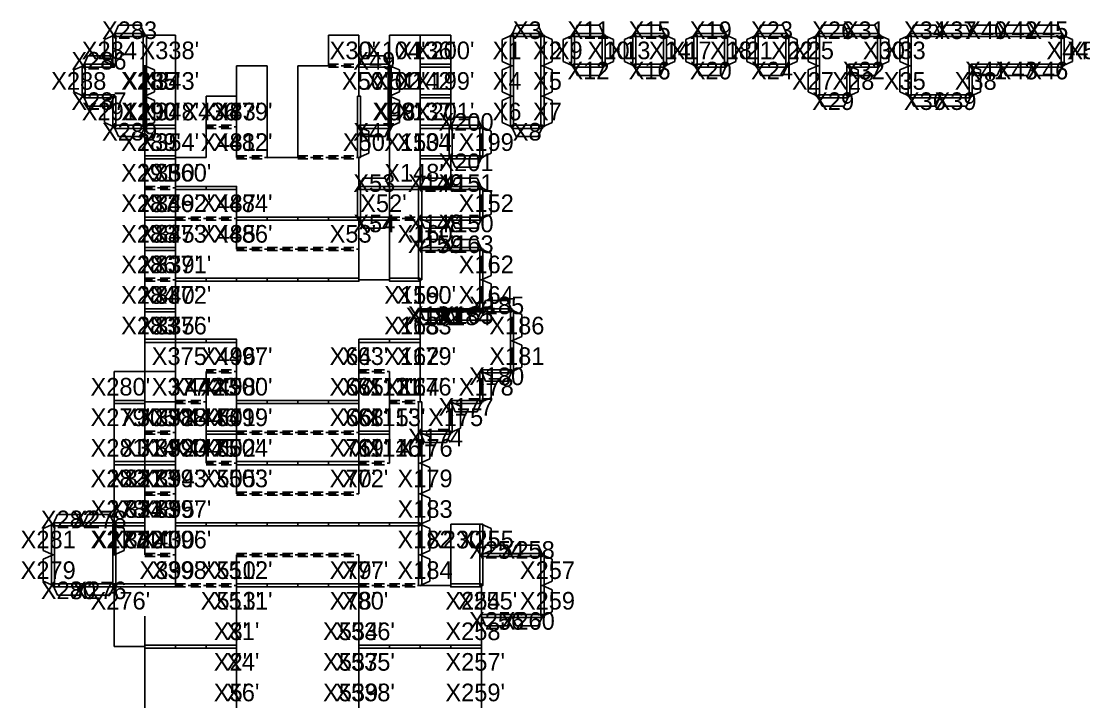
# Model space of a CAD drawing. Header units: millimetres. Extents: x 0 to 416, y 26 to 198.
# Drawn here: x 7.7 to 97.5, y 139.7 to 197.8 of the extents above; entities that cross this region are included whole.
import ezdxf
from ezdxf.enums import TextEntityAlignment as Align

# ---------------------------------------------------------------- set-up
doc = ezdxf.new("R2010")
doc.units = ezdxf.units.MM
for name, color, linetype in [('CUT', 3, 'CONTINUOUS'), ('LABEL', 2, 'CONTINUOUS'), ('MOUNTAIN_FOLD', 1, 'CONTINUOUS'), ('VALLEY_FOLD', 5, 'CONTINUOUS')]:
    doc.layers.add(name, color=color, linetype=linetype)

msp = doc.modelspace()

# ---------------------------------------------------------------- linework, layer by layer
at = {"layer": 'CUT'}
for p, q in [((15.6, 196.6), (15.964, 197.432)), ((15.964, 197.432), (17.836, 197.432)), ((17.836, 197.432), (18.2, 196.6)), ((49.4, 196.6), (49.764, 197.432)), ((49.764, 197.432), (51.636, 197.432)), ((51.636, 197.432), (52, 196.6)), ((54.6, 196.6), (54.964, 197.432)), ((54.964, 197.432), (56.836, 197.432)), ((56.836, 197.432), (57.2, 196.6)), ((59.8, 196.6), (60.164, 197.432)), ((60.164, 197.432), (62.036, 197.432)), ((62.036, 197.432), (62.4, 196.6)), ((65, 196.6), (65.364, 197.432)), ((65.364, 197.432), (67.236, 197.432)), ((67.236, 197.432), (67.6, 196.6)), ((70.2, 196.6), (70.564, 197.432)), ((70.564, 197.432), (72.436, 197.432)), ((72.436, 197.432), (72.8, 196.6)), ((75.4, 196.6), (75.764, 197.432)), ((75.764, 197.432), (77.636, 197.432)), ((77.636, 197.432), (78, 196.6)), ((78, 196.6), (78.364, 197.432)), ((78.364, 197.432), (80.236, 197.432)), ((80.236, 197.432), (80.6, 196.6)), ((83.2, 196.6), (83.564, 197.432)), ((83.564, 197.432), (85.436, 197.432)), ((85.436, 197.432), (85.8, 196.6)), ((85.8, 196.6), (86.164, 197.432)), ((86.164, 197.432), (88.036, 197.432)), ((88.036, 197.432), (88.4, 196.6)), ((88.4, 196.6), (88.764, 197.432)), ((88.764, 197.432), (90.636, 197.432)), ((90.636, 197.432), (91, 196.6)), ((91, 196.6), (91.364, 197.432)), ((91.364, 197.432), (93.236, 197.432)), ((93.236, 197.432), (93.6, 196.6)), ((93.6, 196.6), (93.964, 197.432)), ((93.964, 197.432), (95.836, 197.432)), ((95.836, 197.432), (96.2, 196.6)), ((14.768, 196.236), (15.6, 196.6)), ((14.768, 194.364), (14.768, 196.236)), ((18.2, 196.6), (20.8, 196.6)), ((20.8, 196.6), (20.8, 194)), ((33.8, 196.6), (33.8, 194)), ((33.8, 196.6), (36.4, 196.6)), ((36.4, 196.6), (36.4, 194)), ((39, 196.6), (41.6, 196.6)), ((39, 196.6), (39, 194)), ((41.6, 196.6), (41.6, 194)), ((41.6, 196.6), (44.2, 196.6)), ((44.2, 196.6), (44.2, 194)), ((48.568, 196.236), (49.4, 196.6)), ((48.568, 194.364), (48.568, 196.236)), ((52, 196.6), (52.832, 196.236)), ((52.832, 196.236), (52.832, 194.364)), ((53.768, 196.236), (54.6, 196.6)), ((53.768, 194.364), (53.768, 196.236)), ((57.2, 196.6), (58.032, 196.236)), ((58.032, 196.236), (58.032, 194.364)), ((58.968, 196.236), (59.8, 196.6)), ((58.968, 194.364), (58.968, 196.236)), ((62.4, 196.6), (63.232, 196.236)), ((63.232, 196.236), (63.232, 194.364)), ((64.168, 196.236), (65, 196.6)), ((64.168, 194.364), (64.168, 196.236)), ((67.6, 196.6), (68.432, 196.236)), ((68.432, 196.236), (68.432, 194.364)), ((69.368, 196.236), (70.2, 196.6)), ((69.368, 194.364), (69.368, 196.236)), ((72.8, 196.6), (73.632, 196.236)), ((73.632, 196.236), (73.632, 194.364)), ((74.568, 196.236), (75.4, 196.6)), ((74.568, 194.364), (74.568, 196.236)), ((80.6, 196.6), (81.432, 196.236)), ((81.432, 196.236), (81.432, 194.364)), ((82.368, 196.236), (83.2, 196.6)), ((82.368, 194.364), (82.368, 196.236)), ((96.2, 196.6), (97.032, 196.236)), ((97.032, 196.236), (97.032, 194.364)), ((12.168, 193.636), (13, 194)), ((13, 194), (13.364, 194.832)), ((13.364, 194.832), (15.236, 194.832)), ((15.6, 194), (14.768, 194.364)), ((15.236, 194.832), (15.6, 194)), ((18.2, 194), (18.2, 191.4)), ((18.2, 194), (19.032, 193.636)), ((20.8, 194), (20.8, 191.4)), ((26, 194), (28.6, 194)), ((26, 194), (26, 191.4)), ((28.6, 194), (28.6, 191.4)), ((31.2, 194), (31.2, 191.4)), ((31.2, 194), (33.8, 194)), ((36.4, 194), (36.764, 194.832)), ((36.4, 194), (36.4, 191.4)), ((36.764, 194.832), (38.636, 194.832)), ((38.636, 194.832), (39, 194)), ((39, 194), (39.832, 193.636)), ((39, 194), (39, 191.4)), ((41.6, 194), (41.6, 191.4)), ((44.2, 194), (44.2, 191.4)), ((49.4, 194), (48.568, 194.364)), ((48.568, 193.636), (49.4, 194)), ((52.832, 194.364), (52, 194)), ((52, 194), (52.832, 193.636)), ((54.6, 194), (53.768, 194.364)), ((54.964, 193.168), (54.6, 194)), ((57.2, 194), (56.836, 193.168)), ((58.032, 194.364), (57.2, 194)), ((59.8, 194), (58.968, 194.364)), ((60.164, 193.168), (59.8, 194)), ((62.4, 194), (62.036, 193.168)), ((63.232, 194.364), (62.4, 194)), ((65, 194), (64.168, 194.364)), ((65.364, 193.168), (65, 194)), ((67.6, 194), (67.236, 193.168)), ((68.432, 194.364), (67.6, 194)), ((70.2, 194), (69.368, 194.364)), ((70.564, 193.168), (70.2, 194)), ((72.8, 194), (72.436, 193.168)), ((73.632, 194.364), (72.8, 194)), ((75.4, 194), (74.568, 194.364)), ((74.568, 193.636), (75.4, 194)), ((78.364, 193.168), (78, 194)), ((78, 194), (78.832, 193.636)), ((80.6, 194), (80.236, 193.168)), ((81.432, 194.364), (80.6, 194)), ((83.2, 194), (82.368, 194.364)), ((82.368, 193.636), (83.2, 194)), ((88.764, 193.168), (88.4, 194)), ((88.4, 194), (89.232, 193.636)), ((91, 194), (90.636, 193.168)), ((91.364, 193.168), (91, 194)), ((93.6, 194), (93.236, 193.168)), ((93.964, 193.168), (93.6, 194)), ((96.2, 194), (95.836, 193.168)), ((97.032, 194.364), (96.2, 194)), ((12.168, 191.764), (12.168, 193.636)), ((19.032, 193.636), (19.032, 191.764)), ((39.832, 193.636), (39.832, 191.764)), ((48.568, 191.764), (48.568, 193.636)), ((52.832, 193.636), (52.832, 191.764)), ((56.836, 193.168), (54.964, 193.168)), ((62.036, 193.168), (60.164, 193.168)), ((67.236, 193.168), (65.364, 193.168)), ((72.436, 193.168), (70.564, 193.168)), ((74.568, 191.764), (74.568, 193.636)), ((80.236, 193.168), (78.364, 193.168)), ((78.832, 193.636), (78.832, 191.764)), ((82.368, 191.764), (82.368, 193.636)), ((90.636, 193.168), (88.764, 193.168)), ((89.232, 193.636), (89.232, 191.764)), ((93.236, 193.168), (91.364, 193.168)), ((95.836, 193.168), (93.964, 193.168)), ((13, 191.4), (12.168, 191.764)), ((13.364, 190.568), (13, 191.4)), ((14.768, 191.036), (15.6, 191.4)), ((15.6, 191.4), (15.236, 190.568)), ((19.032, 191.764), (18.2, 191.4)), ((18.2, 191.4), (18.2, 188.8)), ((18.2, 191.4), (19.032, 191.036)), ((20.8, 191.4), (20.8, 188.8)), ((23.4, 191.4), (23.4, 188.8)), ((23.4, 191.4), (26, 191.4)), ((26, 191.4), (26, 188.8)), ((28.6, 191.4), (28.6, 188.8)), ((31.2, 191.4), (31.2, 188.8)), ((39.832, 191.764), (39, 191.4)), ((39, 191.4), (39, 188.8)), ((39, 191.4), (39.832, 191.036)), ((41.6, 191.4), (41.6, 188.8)), ((44.2, 191.4), (44.2, 188.8)), ((49.4, 191.4), (48.568, 191.764)), ((48.568, 191.036), (49.4, 191.4)), ((52.832, 191.764), (52, 191.4)), ((52, 191.4), (52.832, 191.036)), ((75.4, 191.4), (74.568, 191.764)), ((75.764, 190.568), (75.4, 191.4)), ((78, 191.4), (77.636, 190.568)), ((78.832, 191.764), (78, 191.4)), ((83.2, 191.4), (82.368, 191.764)), ((83.564, 190.568), (83.2, 191.4)), ((85.8, 191.4), (85.436, 190.568)), ((86.164, 190.568), (85.8, 191.4)), ((88.4, 191.4), (88.036, 190.568)), ((89.232, 191.764), (88.4, 191.4)), ((15.236, 190.568), (13.364, 190.568)), ((14.768, 189.164), (14.768, 191.036)), ((19.032, 191.036), (19.032, 189.164)), ((39.832, 191.036), (39.832, 189.164)), ((48.568, 189.164), (48.568, 191.036)), ((52.832, 191.036), (52.832, 189.164)), ((77.636, 190.568), (75.764, 190.568)), ((85.436, 190.568), (83.564, 190.568)), ((88.036, 190.568), (86.164, 190.568)), ((44.2, 188.8), (44.564, 189.632)), ((44.564, 189.632), (46.436, 189.632)), ((46.436, 189.632), (46.8, 188.8)), ((15.6, 188.8), (14.768, 189.164)), ((15.964, 187.968), (15.6, 188.8)), ((18.2, 188.8), (17.836, 187.968)), ((19.032, 189.164), (18.2, 188.8)), ((18.2, 188.8), (18.2, 186.2)), ((20.8, 188.8), (20.8, 186.2)), ((23.4, 188.8), (23.4, 186.2)), ((26, 188.8), (26, 186.2)), ((28.6, 188.8), (28.6, 186.2)), ((31.2, 188.8), (31.2, 186.2)), ((36.4, 188.8), (37.232, 188.436)), ((36.764, 187.968), (36.4, 188.8)), ((39, 188.8), (38.636, 187.968)), ((39.832, 189.164), (39, 188.8)), ((39, 188.8), (39, 186.2)), ((41.6, 188.8), (41.6, 186.2)), ((46.8, 188.8), (47.632, 188.436)), ((49.4, 188.8), (48.568, 189.164)), ((49.764, 187.968), (49.4, 188.8)), ((52, 188.8), (51.636, 187.968)), ((52.832, 189.164), (52, 188.8)), ((17.836, 187.968), (15.964, 187.968)), ((38.636, 187.968), (36.764, 187.968)), ((37.232, 188.436), (37.232, 186.564)), ((47.632, 188.436), (47.632, 186.564)), ((51.636, 187.968), (49.764, 187.968)), ((18.2, 186.2), (18.2, 183.6)), ((20.8, 186.2), (23.4, 186.2)), ((20.8, 186.2), (20.8, 183.6)), ((28.6, 186.2), (31.2, 186.2)), ((37.232, 186.564), (36.4, 186.2)), ((36.4, 186.2), (36.4, 183.6)), ((39, 186.2), (39, 183.6)), ((41.6, 186.2), (41.6, 183.6)), ((44.2, 186.2), (44.2, 183.6)), ((44.564, 185.368), (44.2, 186.2)), ((46.8, 186.2), (46.436, 185.368)), ((47.632, 186.564), (46.8, 186.2)), ((46.436, 185.368), (44.564, 185.368)), ((36.4, 183.6), (36.764, 184.432)), ((36.764, 184.432), (38.636, 184.432)), ((38.636, 184.432), (39, 183.6)), ((41.6, 183.6), (41.964, 184.432)), ((41.964, 184.432), (43.836, 184.432)), ((43.836, 184.432), (44.2, 183.6)), ((44.2, 183.6), (44.564, 184.432)), ((44.564, 184.432), (46.436, 184.432)), ((46.436, 184.432), (46.8, 183.6)), ((18.2, 183.6), (18.2, 181)), ((20.8, 183.6), (20.8, 181)), ((26, 183.6), (26, 181)), ((39, 183.6), (39, 181)), ((39, 181), (39, 183.6)), ((41.6, 183.6), (44.2, 183.6)), ((46.8, 183.6), (47.632, 183.236)), ((47.632, 183.236), (47.632, 181.364)), ((18.2, 181), (18.2, 178.4)), ((20.8, 181), (20.8, 178.4)), ((26, 181), (26, 178.4)), ((36.764, 180.168), (36.4, 181)), ((36.4, 181), (36.4, 178.4)), ((39, 181), (38.636, 180.168)), ((39, 181), (39, 178.4)), ((41.964, 180.168), (41.6, 181)), ((41.6, 181), (42.432, 180.636)), ((42.432, 180.636), (42.432, 178.764)), ((44.2, 181), (43.836, 180.168)), ((44.564, 180.168), (44.2, 181)), ((46.8, 181), (46.436, 180.168)), ((47.632, 181.364), (46.8, 181)), ((38.636, 180.168), (36.764, 180.168)), ((43.836, 180.168), (41.964, 180.168)), ((46.436, 180.168), (44.564, 180.168)), ((41.6, 178.4), (41.964, 179.232)), ((42.432, 178.764), (41.6, 178.4)), ((41.964, 179.232), (43.836, 179.232)), ((43.836, 179.232), (44.2, 178.4)), ((44.2, 178.4), (44.564, 179.232)), ((44.564, 179.232), (46.436, 179.232)), ((46.436, 179.232), (46.8, 178.4)), ((18.2, 178.4), (18.2, 175.8)), ((20.8, 178.4), (20.8, 175.8)), ((36.4, 178.4), (36.4, 175.8)), ((39, 178.4), (39, 175.8)), ((46.8, 178.4), (47.632, 178.036)), ((47.632, 178.036), (47.632, 176.164)), ((47.632, 176.164), (46.8, 175.8)), ((18.2, 175.8), (18.2, 173.2)), ((20.8, 175.8), (20.8, 173.2)), ((36.4, 175.8), (39, 175.8)), ((41.6, 175.8), (41.6, 173.2)), ((46.8, 175.8), (47.632, 175.436)), ((47.632, 175.436), (47.632, 173.564)), ((46.8, 173.2), (47.164, 174.032)), ((47.632, 173.564), (46.8, 173.2)), ((47.164, 174.032), (49.036, 174.032)), ((49.036, 174.032), (49.4, 173.2)), ((18.2, 173.2), (18.2, 170.6)), ((20.8, 173.2), (20.8, 170.6)), ((41.964, 172.368), (41.6, 173.2)), ((41.6, 173.2), (41.6, 170.6)), ((44.2, 173.2), (41.6, 173.2)), ((44.2, 173.2), (43.836, 172.368)), ((46.8, 173.2), (44.2, 173.2)), ((44.564, 172.368), (44.2, 173.2)), ((46.8, 173.2), (46.436, 172.368)), ((49.4, 173.2), (50.232, 172.836)), ((50.232, 172.836), (50.232, 170.964)), ((43.836, 172.368), (41.964, 172.368)), ((46.436, 172.368), (44.564, 172.368)), ((50.232, 170.964), (49.4, 170.6)), ((18.2, 170.6), (18.2, 168)), ((20.8, 170.6), (20.8, 168)), ((26, 170.6), (26, 168)), ((36.4, 170.6), (36.4, 168)), ((41.6, 170.6), (41.6, 168)), ((49.4, 170.6), (50.232, 170.236)), ((50.232, 170.236), (50.232, 168.364)), ((15.6, 168), (15.6, 165.4)), ((15.6, 168), (18.2, 168)), ((18.2, 168), (20.8, 168)), ((18.2, 168), (18.2, 165.4)), ((20.8, 168), (20.8, 165.4)), ((23.4, 168), (23.4, 165.4)), ((26, 168), (26, 165.4)), ((36.4, 168), (36.4, 165.4)), ((39, 168), (39, 165.4)), ((41.6, 168), (41.6, 165.4)), ((46.8, 168), (47.632, 167.636)), ((47.164, 167.168), (46.8, 168)), ((49.4, 168), (49.036, 167.168)), ((50.232, 168.364), (49.4, 168)), ((49.036, 167.168), (47.164, 167.168)), ((47.632, 167.636), (47.632, 165.764)), ((15.6, 165.4), (15.6, 162.8)), ((18.2, 165.4), (18.2, 162.8)), ((18.2, 165.4), (20.8, 165.4)), ((20.8, 165.4), (20.8, 162.8)), ((23.4, 165.4), (23.4, 162.8)), ((26, 165.4), (26, 162.8)), ((36.4, 165.4), (36.4, 162.8)), ((39, 165.4), (39, 162.8)), ((44.2, 165.4), (45.032, 165.036)), ((44.564, 164.568), (44.2, 165.4)), ((46.8, 165.4), (46.436, 164.568)), ((47.632, 165.764), (46.8, 165.4)), ((46.436, 164.568), (44.564, 164.568)), ((45.032, 165.036), (45.032, 163.164)), ((15.6, 162.8), (15.6, 160.2)), ((18.2, 162.8), (18.2, 160.2)), ((20.8, 162.8), (20.8, 160.2)), ((23.4, 162.8), (23.4, 160.2)), ((26, 162.8), (26, 160.2)), ((36.4, 162.8), (36.4, 160.2)), ((39, 162.8), (39, 160.2)), ((41.964, 161.968), (41.6, 162.8)), ((41.6, 162.8), (42.432, 162.436)), ((44.2, 162.8), (43.836, 161.968)), ((45.032, 163.164), (44.2, 162.8)), ((43.836, 161.968), (41.964, 161.968)), ((42.432, 162.436), (42.432, 160.564)), ((15.6, 160.2), (15.6, 157.6)), ((18.2, 160.2), (18.2, 157.6)), ((20.8, 160.2), (20.8, 157.6)), ((26, 160.2), (26, 157.6)), ((36.4, 160.2), (36.4, 157.6)), ((42.432, 160.564), (41.6, 160.2)), ((41.6, 160.2), (42.432, 159.836)), ((42.432, 159.836), (42.432, 157.964)), ((15.6, 157.6), (15.6, 155)), ((18.2, 157.6), (18.2, 155)), ((20.8, 157.6), (20.8, 155)), ((42.432, 157.964), (41.6, 157.6)), ((41.6, 157.6), (42.432, 157.236)), ((42.432, 157.236), (42.432, 155.364)), ((10.4, 155), (10.764, 155.832)), ((10.764, 155.832), (12.636, 155.832)), ((12.636, 155.832), (13, 155)), ((13, 155), (13.364, 155.832)), ((13.364, 155.832), (15.236, 155.832)), ((15.236, 155.832), (15.6, 155)), ((9.568, 154.636), (10.4, 155)), ((9.568, 152.764), (9.568, 154.636)), ((15.6, 155), (15.6, 152.4)), ((15.6, 155), (16.432, 154.636)), ((16.432, 154.636), (16.432, 152.764)), ((18.2, 155), (18.2, 152.4)), ((20.8, 155), (20.8, 152.4)), ((42.432, 155.364), (41.6, 155)), ((41.6, 155), (42.432, 154.636)), ((42.432, 154.636), (42.432, 152.764)), ((44.2, 155), (46.8, 155)), ((44.2, 155), (44.2, 152.4)), ((46.8, 155), (47.632, 154.636)), ((47.632, 154.636), (47.632, 152.764)), ((10.4, 152.4), (9.568, 152.764)), ((16.432, 152.764), (15.6, 152.4)), ((42.432, 152.764), (41.6, 152.4)), ((46.8, 152.4), (47.164, 153.232)), ((47.632, 152.764), (46.8, 152.4)), ((47.164, 153.232), (49.036, 153.232)), ((49.036, 153.232), (49.4, 152.4)), ((49.4, 152.4), (49.764, 153.232)), ((49.764, 153.232), (51.636, 153.232)), ((51.636, 153.232), (52, 152.4)), ((9.568, 152.036), (10.4, 152.4)), ((9.568, 150.164), (9.568, 152.036)), ((20.8, 152.4), (20.8, 149.8)), ((26, 152.4), (26, 149.8)), ((36.4, 152.4), (36.4, 149.8)), ((41.6, 152.4), (42.432, 152.036)), ((42.432, 152.036), (42.432, 150.164)), ((44.2, 152.4), (44.2, 149.8)), ((52, 152.4), (52.832, 152.036)), ((52.832, 152.036), (52.832, 150.164)), ((10.4, 149.8), (9.568, 150.164)), ((42.432, 150.164), (41.6, 149.8)), ((52.832, 150.164), (52, 149.8)), ((10.764, 148.968), (10.4, 149.8)), ((13, 149.8), (12.636, 148.968)), ((13.364, 148.968), (13, 149.8)), ((15.6, 149.8), (15.236, 148.968)), ((15.6, 149.8), (15.6, 147.2)), ((26, 149.8), (26, 147.2)), ((36.4, 149.8), (36.4, 147.2)), ((41.6, 149.8), (44.2, 149.8)), ((46.8, 149.8), (46.8, 147.2)), ((52, 149.8), (52.832, 149.436)), ((52.832, 149.436), (52.832, 147.564)), ((12.636, 148.968), (10.764, 148.968)), ((15.236, 148.968), (13.364, 148.968)), ((52.832, 147.564), (52, 147.2)), ((15.6, 147.2), (15.6, 144.6)), ((18.2, 147.2), (18.2, 144.6)), ((26, 147.2), (26, 144.6)), ((36.4, 147.2), (36.4, 144.6)), ((46.8, 147.2), (46.8, 144.6)), ((47.164, 146.368), (46.8, 147.2)), ((49.4, 147.2), (49.036, 146.368)), ((49.764, 146.368), (49.4, 147.2)), ((52, 147.2), (51.636, 146.368)), ((49.036, 146.368), (47.164, 146.368)), ((51.636, 146.368), (49.764, 146.368)), ((15.6, 144.6), (18.2, 144.6)), ((18.2, 144.6), (18.2, 142)), ((26, 144.6), (26, 142)), ((36.4, 144.6), (36.4, 142)), ((46.8, 144.6), (46.8, 142)), ((18.2, 142), (18.2, 139.4)), ((26, 142), (26, 139.4)), ((36.4, 142), (36.4, 139.4)), ((46.8, 142), (46.8, 139.4))]:
    msp.add_line(p, q, dxfattribs=at)
at = {"layer": 'MOUNTAIN_FOLD'}
for points in [[(15.6, 196.73), (18.2, 196.73), (18.2, 196.47), (15.6, 196.47)], [(49.4, 196.73), (52, 196.73), (52, 196.47), (49.4, 196.47)], [(54.6, 196.73), (57.2, 196.73), (57.2, 196.47), (54.6, 196.47)], [(59.8, 196.73), (62.4, 196.73), (62.4, 196.47), (59.8, 196.47)], [(65, 196.73), (67.6, 196.73), (67.6, 196.47), (65, 196.47)], [(70.2, 196.73), (72.8, 196.73), (72.8, 196.47), (70.2, 196.47)], [(75.4, 196.73), (78, 196.73), (78, 196.47), (75.4, 196.47)], [(78, 196.73), (80.6, 196.73), (80.6, 196.47), (78, 196.47)], [(83.2, 196.73), (85.8, 196.73), (85.8, 196.47), (83.2, 196.47)], [(85.8, 196.73), (88.4, 196.73), (88.4, 196.47), (85.8, 196.47)], [(88.4, 196.73), (91, 196.73), (91, 196.47), (88.4, 196.47)], [(91, 196.73), (93.6, 196.73), (93.6, 196.47), (91, 196.47)], [(93.6, 196.73), (96.2, 196.73), (96.2, 196.47), (93.6, 196.47)], [(15.47, 196.6), (15.73, 196.6), (15.73, 194), (15.47, 194)], [(18.07, 196.6), (18.33, 196.6), (18.33, 194), (18.07, 194)], [(18.07, 196.6), (18.33, 196.6), (18.33, 194), (18.07, 194)], [(49.27, 196.6), (49.53, 196.6), (49.53, 194), (49.27, 194)], [(51.87, 196.6), (52.13, 196.6), (52.13, 194), (51.87, 194)], [(54.47, 196.6), (54.73, 196.6), (54.73, 194), (54.47, 194)], [(57.07, 196.6), (57.33, 196.6), (57.33, 194), (57.07, 194)], [(59.67, 196.6), (59.93, 196.6), (59.93, 194), (59.67, 194)], [(62.27, 196.6), (62.53, 196.6), (62.53, 194), (62.27, 194)], [(64.87, 196.6), (65.13, 196.6), (65.13, 194), (64.87, 194)], [(67.47, 196.6), (67.73, 196.6), (67.73, 194), (67.47, 194)], [(70.07, 196.6), (70.33, 196.6), (70.33, 194), (70.07, 194)], [(72.67, 196.6), (72.93, 196.6), (72.93, 194), (72.67, 194)], [(75.27, 196.6), (75.53, 196.6), (75.53, 194), (75.27, 194)], [(80.47, 196.6), (80.73, 196.6), (80.73, 194), (80.47, 194)], [(83.07, 196.6), (83.33, 196.6), (83.33, 194), (83.07, 194)], [(96.07, 196.6), (96.33, 196.6), (96.33, 194), (96.07, 194)], [(12.87, 194), (13.13, 194), (13.13, 191.4), (12.87, 191.4)], [(13, 194.13), (15.6, 194.13), (15.6, 193.87), (13, 193.87)], [(18.07, 194), (18.33, 194), (18.33, 191.4), (18.07, 191.4)], [(36.4, 194.13), (39, 194.13), (39, 193.87), (36.4, 193.87)], [(38.87, 194), (39.13, 194), (39.13, 191.4), (38.87, 191.4)], [(41.6, 194.13), (44.2, 194.13), (44.2, 193.87), (41.6, 193.87)], [(49.27, 194), (49.53, 194), (49.53, 191.4), (49.27, 191.4)], [(51.87, 194), (52.13, 194), (52.13, 191.4), (51.87, 191.4)], [(54.6, 194.13), (57.2, 194.13), (57.2, 193.87), (54.6, 193.87)], [(59.8, 194.13), (62.4, 194.13), (62.4, 193.87), (59.8, 193.87)], [(65, 194.13), (67.6, 194.13), (67.6, 193.87), (65, 193.87)], [(70.2, 194.13), (72.8, 194.13), (72.8, 193.87), (70.2, 193.87)], [(75.27, 194), (75.53, 194), (75.53, 191.4), (75.27, 191.4)], [(77.87, 194), (78.13, 194), (78.13, 191.4), (77.87, 191.4)], [(78, 194.13), (80.6, 194.13), (80.6, 193.87), (78, 193.87)], [(83.07, 194), (83.33, 194), (83.33, 191.4), (83.07, 191.4)], [(88.27, 194), (88.53, 194), (88.53, 191.4), (88.27, 191.4)], [(88.4, 194.13), (91, 194.13), (91, 193.87), (88.4, 193.87)], [(91, 194.13), (93.6, 194.13), (93.6, 193.87), (91, 193.87)], [(93.6, 194.13), (96.2, 194.13), (96.2, 193.87), (93.6, 193.87)], [(13, 191.53), (15.6, 191.53), (15.6, 191.27), (13, 191.27)], [(15.47, 191.4), (15.73, 191.4), (15.73, 188.8), (15.47, 188.8)], [(18.07, 191.4), (18.33, 191.4), (18.33, 188.8), (18.07, 188.8)], [(36.27, 191.4), (36.53, 191.4), (36.53, 188.8), (36.27, 188.8)], [(38.87, 191.4), (39.13, 191.4), (39.13, 188.8), (38.87, 188.8)], [(41.6, 191.53), (44.2, 191.53), (44.2, 191.27), (41.6, 191.27)], [(49.27, 191.4), (49.53, 191.4), (49.53, 188.8), (49.27, 188.8)], [(51.87, 191.4), (52.13, 191.4), (52.13, 188.8), (51.87, 188.8)], [(75.4, 191.53), (78, 191.53), (78, 191.27), (75.4, 191.27)], [(83.2, 191.53), (85.8, 191.53), (85.8, 191.27), (83.2, 191.27)], [(85.8, 191.53), (88.4, 191.53), (88.4, 191.27), (85.8, 191.27)], [(15.6, 188.93), (18.2, 188.93), (18.2, 188.67), (15.6, 188.67)], [(18.2, 188.93), (20.8, 188.93), (20.8, 188.67), (18.2, 188.67)], [(36.27, 188.8), (36.53, 188.8), (36.53, 186.2), (36.27, 186.2)], [(36.4, 188.93), (39, 188.93), (39, 188.67), (36.4, 188.67)], [(41.6, 188.93), (44.2, 188.93), (44.2, 188.67), (41.6, 188.67)], [(44.07, 188.8), (44.33, 188.8), (44.33, 186.2), (44.07, 186.2)], [(44.2, 188.93), (46.8, 188.93), (46.8, 188.67), (44.2, 188.67)], [(46.67, 188.8), (46.93, 188.8), (46.93, 186.2), (46.67, 186.2)], [(49.4, 188.93), (52, 188.93), (52, 188.67), (49.4, 188.67)], [(18.2, 186.33), (20.8, 186.33), (20.8, 186.07), (18.2, 186.07)], [(41.6, 186.33), (44.2, 186.33), (44.2, 186.07), (41.6, 186.07)], [(44.2, 186.33), (46.8, 186.33), (46.8, 186.07), (44.2, 186.07)], [(20.8, 183.73), (23.4, 183.73), (23.4, 183.47), (20.8, 183.47)], [(23.4, 183.73), (26, 183.73), (26, 183.47), (23.4, 183.47)], [(36.27, 183.6), (36.53, 183.6), (36.53, 181), (36.27, 181)], [(36.4, 183.73), (39, 183.73), (39, 183.47), (36.4, 183.47)], [(39, 183.73), (41.6, 183.73), (41.6, 183.47), (39, 183.47)], [(41.47, 183.6), (41.73, 183.6), (41.73, 181), (41.47, 181)], [(41.6, 183.73), (44.2, 183.73), (44.2, 183.47), (41.6, 183.47)], [(44.2, 183.73), (46.8, 183.73), (46.8, 183.47), (44.2, 183.47)], [(46.67, 183.6), (46.93, 183.6), (46.93, 181), (46.67, 181)], [(18.2, 181.13), (20.8, 181.13), (20.8, 180.87), (18.2, 180.87)], [(26, 181.13), (28.6, 181.13), (28.6, 180.87), (26, 180.87)], [(28.6, 181.13), (31.2, 181.13), (31.2, 180.87), (28.6, 180.87)], [(31.2, 181.13), (33.8, 181.13), (33.8, 180.87), (31.2, 180.87)], [(33.8, 181.13), (36.4, 181.13), (36.4, 180.87), (33.8, 180.87)], [(36.4, 181.13), (39, 181.13), (39, 180.87), (36.4, 180.87)], [(41.47, 181), (41.73, 181), (41.73, 178.4), (41.47, 178.4)], [(41.6, 181.13), (44.2, 181.13), (44.2, 180.87), (41.6, 180.87)], [(44.2, 181.13), (46.8, 181.13), (46.8, 180.87), (44.2, 180.87)], [(18.2, 178.53), (20.8, 178.53), (20.8, 178.27), (18.2, 178.27)], [(41.47, 178.4), (41.73, 178.4), (41.73, 175.8), (41.47, 175.8)], [(41.6, 178.53), (44.2, 178.53), (44.2, 178.27), (41.6, 178.27)], [(44.2, 178.53), (46.8, 178.53), (46.8, 178.27), (44.2, 178.27)], [(46.67, 178.4), (46.93, 178.4), (46.93, 175.8), (46.67, 175.8)], [(20.8, 175.93), (23.4, 175.93), (23.4, 175.67), (20.8, 175.67)], [(23.4, 175.93), (26, 175.93), (26, 175.67), (23.4, 175.67)], [(26, 175.93), (28.6, 175.93), (28.6, 175.67), (26, 175.67)], [(28.6, 175.93), (31.2, 175.93), (31.2, 175.67), (28.6, 175.67)], [(31.2, 175.93), (33.8, 175.93), (33.8, 175.67), (31.2, 175.67)], [(33.8, 175.93), (36.4, 175.93), (36.4, 175.67), (33.8, 175.67)], [(39, 175.93), (41.6, 175.93), (41.6, 175.67), (39, 175.67)], [(46.67, 175.8), (46.93, 175.8), (46.93, 173.2), (46.67, 173.2)], [(18.2, 173.33), (20.8, 173.33), (20.8, 173.07), (18.2, 173.07)], [(41.6, 173.33), (44.2, 173.33), (44.2, 173.07), (41.6, 173.07)], [(44.2, 173.33), (46.8, 173.33), (46.8, 173.07), (44.2, 173.07)], [(46.8, 173.33), (49.4, 173.33), (49.4, 173.07), (46.8, 173.07)], [(49.27, 173.2), (49.53, 173.2), (49.53, 170.6), (49.27, 170.6)], [(18.2, 170.73), (20.8, 170.73), (20.8, 170.47), (18.2, 170.47)], [(20.8, 170.73), (23.4, 170.73), (23.4, 170.47), (20.8, 170.47)], [(23.4, 170.73), (26, 170.73), (26, 170.47), (23.4, 170.47)], [(36.4, 170.73), (39, 170.73), (39, 170.47), (36.4, 170.47)], [(39, 170.73), (41.6, 170.73), (41.6, 170.47), (39, 170.47)], [(49.27, 170.6), (49.53, 170.6), (49.53, 168), (49.27, 168)], [(46.67, 168), (46.93, 168), (46.93, 165.4), (46.67, 165.4)], [(46.8, 168.13), (49.4, 168.13), (49.4, 167.87), (46.8, 167.87)], [(15.6, 165.53), (18.2, 165.53), (18.2, 165.27), (15.6, 165.27)], [(26, 165.53), (28.6, 165.53), (28.6, 165.27), (26, 165.27)], [(28.6, 165.53), (31.2, 165.53), (31.2, 165.27), (28.6, 165.27)], [(31.2, 165.53), (33.8, 165.53), (33.8, 165.27), (31.2, 165.27)], [(33.8, 165.53), (36.4, 165.53), (36.4, 165.27), (33.8, 165.27)], [(41.47, 165.4), (41.73, 165.4), (41.73, 162.8), (41.47, 162.8)], [(44.07, 165.4), (44.33, 165.4), (44.33, 162.8), (44.07, 162.8)], [(44.2, 165.53), (46.8, 165.53), (46.8, 165.27), (44.2, 165.27)], [(23.4, 162.93), (26, 162.93), (26, 162.67), (23.4, 162.67)], [(36.4, 162.93), (39, 162.93), (39, 162.67), (36.4, 162.67)], [(41.47, 162.8), (41.73, 162.8), (41.73, 160.2), (41.47, 160.2)], [(41.6, 162.93), (44.2, 162.93), (44.2, 162.67), (41.6, 162.67)], [(15.6, 160.33), (18.2, 160.33), (18.2, 160.07), (15.6, 160.07)], [(18.2, 160.33), (20.8, 160.33), (20.8, 160.07), (18.2, 160.07)], [(26, 160.33), (28.6, 160.33), (28.6, 160.07), (26, 160.07)], [(28.6, 160.33), (31.2, 160.33), (31.2, 160.07), (28.6, 160.07)], [(31.2, 160.33), (33.8, 160.33), (33.8, 160.07), (31.2, 160.07)], [(33.8, 160.33), (36.4, 160.33), (36.4, 160.07), (33.8, 160.07)], [(41.47, 160.2), (41.73, 160.2), (41.73, 157.6), (41.47, 157.6)], [(41.47, 157.6), (41.73, 157.6), (41.73, 155), (41.47, 155)], [(10.27, 155), (10.53, 155), (10.53, 152.4), (10.27, 152.4)], [(10.4, 155.13), (13, 155.13), (13, 154.87), (10.4, 154.87)], [(13, 155.13), (15.6, 155.13), (15.6, 154.87), (13, 154.87)], [(15.47, 155), (15.73, 155), (15.73, 152.4), (15.47, 152.4)], [(15.6, 155.13), (18.2, 155.13), (18.2, 154.87), (15.6, 154.87)], [(20.8, 155.13), (23.4, 155.13), (23.4, 154.87), (20.8, 154.87)], [(23.4, 155.13), (26, 155.13), (26, 154.87), (23.4, 154.87)], [(26, 155.13), (28.6, 155.13), (28.6, 154.87), (26, 154.87)], [(28.6, 155.13), (31.2, 155.13), (31.2, 154.87), (28.6, 154.87)], [(31.2, 155.13), (33.8, 155.13), (33.8, 154.87), (31.2, 154.87)], [(33.8, 155.13), (36.4, 155.13), (36.4, 154.87), (33.8, 154.87)], [(36.4, 155.13), (39, 155.13), (39, 154.87), (36.4, 154.87)], [(39, 155.13), (41.6, 155.13), (41.6, 154.87), (39, 154.87)], [(41.47, 155), (41.73, 155), (41.73, 152.4), (41.47, 152.4)], [(46.67, 155), (46.93, 155), (46.93, 152.4), (46.67, 152.4)], [(10.27, 152.4), (10.53, 152.4), (10.53, 149.8), (10.27, 149.8)], [(15.47, 152.4), (15.73, 152.4), (15.73, 149.8), (15.47, 149.8)], [(15.47, 152.4), (15.73, 152.4), (15.73, 149.8), (15.47, 149.8)], [(41.47, 152.4), (41.73, 152.4), (41.73, 149.8), (41.47, 149.8)], [(46.67, 152.4), (46.93, 152.4), (46.93, 149.8), (46.67, 149.8)], [(46.8, 152.53), (49.4, 152.53), (49.4, 152.27), (46.8, 152.27)], [(49.4, 152.53), (52, 152.53), (52, 152.27), (49.4, 152.27)], [(51.87, 152.4), (52.13, 152.4), (52.13, 149.8), (51.87, 149.8)], [(10.4, 149.93), (13, 149.93), (13, 149.67), (10.4, 149.67)], [(13, 149.93), (15.6, 149.93), (15.6, 149.67), (13, 149.67)], [(15.6, 149.93), (18.2, 149.93), (18.2, 149.67), (15.6, 149.67)], [(18.2, 149.93), (20.8, 149.93), (20.8, 149.67), (18.2, 149.67)], [(26, 149.93), (28.6, 149.93), (28.6, 149.67), (26, 149.67)], [(28.6, 149.93), (31.2, 149.93), (31.2, 149.67), (28.6, 149.67)], [(31.2, 149.93), (33.8, 149.93), (33.8, 149.67), (31.2, 149.67)], [(33.8, 149.93), (36.4, 149.93), (36.4, 149.67), (33.8, 149.67)], [(44.2, 149.93), (46.8, 149.93), (46.8, 149.67), (44.2, 149.67)], [(51.87, 149.8), (52.13, 149.8), (52.13, 147.2), (51.87, 147.2)], [(46.8, 147.33), (49.4, 147.33), (49.4, 147.07), (46.8, 147.07)], [(49.4, 147.33), (52, 147.33), (52, 147.07), (49.4, 147.07)], [(18.2, 144.73), (20.8, 144.73), (20.8, 144.47), (18.2, 144.47)], [(20.8, 144.73), (23.4, 144.73), (23.4, 144.47), (20.8, 144.47)], [(23.4, 144.73), (26, 144.73), (26, 144.47), (23.4, 144.47)], [(36.4, 144.73), (39, 144.73), (39, 144.47), (36.4, 144.47)], [(39, 144.73), (41.6, 144.73), (41.6, 144.47), (39, 144.47)], [(41.6, 144.73), (44.2, 144.73), (44.2, 144.47), (41.6, 144.47)], [(44.2, 144.73), (46.8, 144.73), (46.8, 144.47), (44.2, 144.47)]]:
    msp.add_lwpolyline(points, close=True, dxfattribs=at)
at = {"layer": 'VALLEY_FOLD'}
for p, q in [((33.8, 194.13), (34.6667, 194.13)), ((33.8, 194), (34.45, 194)), ((34.8833, 194), (35.75, 194)), ((35.1, 194.13), (35.9667, 194.13)), ((36.1833, 194), (36.4, 194)), ((36.4, 194.13), (36.4, 194.13)), ((33.8, 193.87), (34.6667, 193.87)), ((35.1, 193.87), (35.9667, 193.87)), ((36.4, 193.87), (36.4, 193.87)), ((23.4, 188.93), (24.2667, 188.93)), ((23.4, 188.8), (24.05, 188.8)), ((23.4, 188.67), (24.2667, 188.67)), ((24.4833, 188.8), (25.35, 188.8)), ((24.7, 188.93), (25.5667, 188.93)), ((24.7, 188.67), (25.5667, 188.67)), ((25.7833, 188.8), (26, 188.8)), ((26, 188.93), (26, 188.93)), ((26, 188.67), (26, 188.67)), ((26, 186.33), (26.8667, 186.33)), ((26, 186.2), (26.65, 186.2)), ((26, 186.07), (26.8667, 186.07)), ((27.0833, 186.2), (27.95, 186.2)), ((27.3, 186.33), (28.1667, 186.33)), ((27.3, 186.07), (28.1667, 186.07)), ((28.3833, 186.2), (28.6, 186.2)), ((28.6, 186.33), (28.6, 186.33)), ((28.6, 186.07), (28.6, 186.07)), ((31.2, 186.33), (32.0667, 186.33)), ((31.2, 186.2), (31.85, 186.2)), ((31.2, 186.07), (32.0667, 186.07)), ((32.2833, 186.2), (33.15, 186.2)), ((32.5, 186.33), (33.3667, 186.33)), ((32.5, 186.07), (33.3667, 186.07)), ((33.5833, 186.2), (33.8, 186.2)), ((33.8, 186.33), (34.6667, 186.33)), ((33.8, 186.2), (34.45, 186.2)), ((33.8, 186.07), (34.6667, 186.07)), ((34.8833, 186.2), (35.75, 186.2)), ((35.1, 186.33), (35.9667, 186.33)), ((35.1, 186.07), (35.9667, 186.07)), ((36.1833, 186.2), (36.4, 186.2)), ((36.4, 186.33), (36.4, 186.33)), ((36.4, 186.07), (36.4, 186.07)), ((18.2, 183.73), (19.0667, 183.73)), ((18.2, 183.6), (18.85, 183.6)), ((18.2, 183.47), (19.0667, 183.47)), ((19.2833, 183.6), (20.15, 183.6)), ((19.5, 183.73), (20.3667, 183.73)), ((19.5, 183.47), (20.3667, 183.47)), ((20.5833, 183.6), (20.8, 183.6)), ((20.8, 183.73), (20.8, 183.73)), ((20.8, 183.47), (20.8, 183.47)), ((20.8, 181.13), (21.6667, 181.13)), ((20.8, 181), (21.45, 181)), ((20.8, 180.87), (21.6667, 180.87)), ((21.8833, 181), (22.75, 181)), ((22.1, 181.13), (22.9667, 181.13)), ((22.1, 180.87), (22.9667, 180.87)), ((23.1833, 181), (23.4, 181)), ((23.4, 181.13), (24.2667, 181.13)), ((23.4, 181), (24.05, 181)), ((23.4, 180.87), (24.2667, 180.87)), ((24.4833, 181), (25.35, 181)), ((24.7, 181.13), (25.5667, 181.13)), ((24.7, 180.87), (25.5667, 180.87)), ((25.7833, 181), (26, 181)), ((26, 181.13), (26, 181.13)), ((26, 180.87), (26, 180.87)), ((39, 181.13), (39.8667, 181.13)), ((39, 181), (39.65, 181)), ((39, 180.87), (39.8667, 180.87)), ((40.0833, 181), (40.95, 181)), ((40.3, 181.13), (41.1667, 181.13)), ((40.3, 180.87), (41.1667, 180.87)), ((41.3833, 181), (41.6, 181)), ((41.6, 181.13), (41.6, 181.13)), ((41.6, 180.87), (41.6, 180.87)), ((26, 178.53), (26.8667, 178.53)), ((26, 178.4), (26.65, 178.4)), ((26, 178.27), (26.8667, 178.27)), ((27.0833, 178.4), (27.95, 178.4)), ((27.3, 178.53), (28.1667, 178.53)), ((27.3, 178.27), (28.1667, 178.27)), ((28.3833, 178.4), (28.6, 178.4)), ((28.6, 178.53), (29.4667, 178.53)), ((28.6, 178.53), (28.6, 178.53)), ((28.6, 178.4), (29.25, 178.4)), ((28.6, 178.27), (28.6, 178.27)), ((28.6, 178.27), (29.4667, 178.27)), ((29.6833, 178.4), (30.55, 178.4)), ((29.9, 178.53), (30.7667, 178.53)), ((29.9, 178.27), (30.7667, 178.27)), ((30.9833, 178.4), (31.2, 178.4)), ((31.2, 178.53), (32.0667, 178.53)), ((31.2, 178.4), (31.85, 178.4)), ((31.2, 178.27), (32.0667, 178.27)), ((32.2833, 178.4), (33.15, 178.4)), ((32.5, 178.53), (33.3667, 178.53)), ((32.5, 178.27), (33.3667, 178.27)), ((33.5833, 178.4), (33.8, 178.4)), ((33.8, 178.53), (34.6667, 178.53)), ((33.8, 178.4), (34.45, 178.4)), ((33.8, 178.27), (34.6667, 178.27)), ((34.8833, 178.4), (35.75, 178.4)), ((35.1, 178.53), (35.9667, 178.53)), ((35.1, 178.27), (35.9667, 178.27)), ((36.1833, 178.4), (36.4, 178.4)), ((36.4, 178.53), (36.4, 178.53)), ((36.4, 178.27), (36.4, 178.27)), ((18.2, 175.93), (19.0667, 175.93)), ((18.2, 175.8), (18.85, 175.8)), ((18.2, 175.67), (19.0667, 175.67)), ((19.2833, 175.8), (20.15, 175.8)), ((19.5, 175.93), (20.3667, 175.93)), ((19.5, 175.67), (20.3667, 175.67)), ((20.5833, 175.8), (20.8, 175.8)), ((20.8, 175.93), (20.8, 175.93)), ((20.8, 175.67), (20.8, 175.67)), ((23.4, 168.13), (24.2667, 168.13)), ((23.4, 168), (24.05, 168)), ((24.4833, 168), (25.35, 168)), ((24.7, 168.13), (25.5667, 168.13)), ((25.7833, 168), (26, 168)), ((26, 168.13), (26, 168.13)), ((36.4, 168.13), (37.2667, 168.13)), ((36.4, 168), (37.05, 168)), ((37.4833, 168), (38.35, 168)), ((37.7, 168.13), (38.5667, 168.13)), ((38.7833, 168), (39, 168)), ((39, 168.13), (39, 168.13)), ((23.4, 167.87), (24.2667, 167.87)), ((24.7, 167.87), (25.5667, 167.87)), ((26, 167.87), (26, 167.87)), ((36.4, 167.87), (37.2667, 167.87)), ((37.7, 167.87), (38.5667, 167.87)), ((39, 167.87), (39, 167.87)), ((20.8, 165.53), (21.6667, 165.53)), ((20.8, 165.4), (21.45, 165.4)), ((20.8, 165.27), (21.6667, 165.27)), ((21.8833, 165.4), (22.75, 165.4)), ((22.1, 165.53), (22.9667, 165.53)), ((22.1, 165.27), (22.9667, 165.27)), ((23.1833, 165.4), (23.4, 165.4)), ((39, 165.53), (39.8667, 165.53)), ((39, 165.4), (39.65, 165.4)), ((39, 165.27), (39.8667, 165.27)), ((40.0833, 165.4), (40.95, 165.4)), ((40.3, 165.53), (41.1667, 165.53)), ((40.3, 165.27), (41.1667, 165.27)), ((41.3833, 165.4), (41.6, 165.4)), ((41.6, 165.53), (41.6, 165.53)), ((41.6, 165.27), (41.6, 165.27)), ((18.2, 162.93), (19.0667, 162.93)), ((18.2, 162.8), (18.85, 162.8)), ((18.2, 162.67), (19.0667, 162.67)), ((19.2833, 162.8), (20.15, 162.8)), ((19.5, 162.93), (20.3667, 162.93)), ((19.5, 162.67), (20.3667, 162.67)), ((20.5833, 162.8), (20.8, 162.8)), ((20.8, 162.93), (20.8, 162.93)), ((20.8, 162.67), (20.8, 162.67)), ((26, 162.93), (26.8667, 162.93)), ((26, 162.8), (26.65, 162.8)), ((26, 162.67), (26.8667, 162.67)), ((27.0833, 162.8), (27.95, 162.8)), ((27.3, 162.93), (28.1667, 162.93)), ((27.3, 162.67), (28.1667, 162.67)), ((28.3833, 162.8), (28.6, 162.8)), ((28.6, 162.93), (29.4667, 162.93)), ((28.6, 162.93), (28.6, 162.93)), ((28.6, 162.8), (29.25, 162.8)), ((28.6, 162.67), (28.6, 162.67)), ((28.6, 162.67), (29.4667, 162.67)), ((29.6833, 162.8), (30.55, 162.8)), ((29.9, 162.93), (30.7667, 162.93)), ((29.9, 162.67), (30.7667, 162.67)), ((30.9833, 162.8), (31.2, 162.8)), ((31.2, 162.93), (32.0667, 162.93)), ((31.2, 162.8), (31.85, 162.8)), ((31.2, 162.67), (32.0667, 162.67)), ((32.2833, 162.8), (33.15, 162.8)), ((32.5, 162.93), (33.3667, 162.93)), ((32.5, 162.67), (33.3667, 162.67)), ((33.5833, 162.8), (33.8, 162.8)), ((33.8, 162.93), (34.6667, 162.93)), ((33.8, 162.8), (34.45, 162.8)), ((33.8, 162.67), (34.6667, 162.67)), ((34.8833, 162.8), (35.75, 162.8)), ((35.1, 162.93), (35.9667, 162.93)), ((35.1, 162.67), (35.9667, 162.67)), ((36.1833, 162.8), (36.4, 162.8)), ((36.4, 162.93), (36.4, 162.93)), ((36.4, 162.67), (36.4, 162.67)), ((23.4, 160.33), (24.2667, 160.33)), ((23.4, 160.2), (24.05, 160.2)), ((23.4, 160.07), (24.2667, 160.07)), ((24.4833, 160.2), (25.35, 160.2)), ((24.7, 160.33), (25.5667, 160.33)), ((24.7, 160.07), (25.5667, 160.07)), ((25.7833, 160.2), (26, 160.2)), ((26, 160.33), (26, 160.33)), ((26, 160.07), (26, 160.07)), ((36.4, 160.33), (37.2667, 160.33)), ((36.4, 160.2), (37.05, 160.2)), ((36.4, 160.07), (37.2667, 160.07)), ((37.4833, 160.2), (38.35, 160.2)), ((37.7, 160.33), (38.5667, 160.33)), ((37.7, 160.07), (38.5667, 160.07)), ((38.7833, 160.2), (39, 160.2)), ((39, 160.33), (39, 160.33)), ((39, 160.07), (39, 160.07)), ((18.2, 157.73), (19.0667, 157.73)), ((18.2, 157.6), (18.85, 157.6)), ((18.2, 157.47), (19.0667, 157.47)), ((19.2833, 157.6), (20.15, 157.6)), ((19.5, 157.73), (20.3667, 157.73)), ((19.5, 157.47), (20.3667, 157.47)), ((20.5833, 157.6), (20.8, 157.6)), ((20.8, 157.73), (20.8, 157.73)), ((20.8, 157.47), (20.8, 157.47)), ((26, 157.73), (26.8667, 157.73)), ((26, 157.6), (26.65, 157.6)), ((26, 157.47), (26.8667, 157.47)), ((27.0833, 157.6), (27.95, 157.6)), ((27.3, 157.73), (28.1667, 157.73)), ((27.3, 157.47), (28.1667, 157.47)), ((28.3833, 157.6), (28.6, 157.6)), ((28.6, 157.73), (29.4667, 157.73)), ((28.6, 157.73), (28.6, 157.73)), ((28.6, 157.6), (29.25, 157.6)), ((28.6, 157.47), (28.6, 157.47)), ((28.6, 157.47), (29.4667, 157.47)), ((29.6833, 157.6), (30.55, 157.6)), ((29.9, 157.73), (30.7667, 157.73)), ((29.9, 157.47), (30.7667, 157.47)), ((30.9833, 157.6), (31.2, 157.6)), ((31.2, 157.73), (32.0667, 157.73)), ((31.2, 157.6), (31.85, 157.6)), ((31.2, 157.47), (32.0667, 157.47)), ((32.2833, 157.6), (33.15, 157.6)), ((32.5, 157.73), (33.3667, 157.73)), ((32.5, 157.47), (33.3667, 157.47)), ((33.5833, 157.6), (33.8, 157.6)), ((33.8, 157.73), (34.6667, 157.73)), ((33.8, 157.6), (34.45, 157.6)), ((33.8, 157.47), (34.6667, 157.47)), ((34.8833, 157.6), (35.75, 157.6)), ((35.1, 157.73), (35.9667, 157.73)), ((35.1, 157.47), (35.9667, 157.47)), ((36.1833, 157.6), (36.4, 157.6)), ((36.4, 157.73), (36.4, 157.73)), ((36.4, 157.47), (36.4, 157.47)), ((18.2, 152.53), (19.0667, 152.53)), ((18.2, 152.4), (18.85, 152.4)), ((18.2, 152.27), (19.0667, 152.27)), ((19.2833, 152.4), (20.15, 152.4)), ((19.5, 152.53), (20.3667, 152.53)), ((19.5, 152.27), (20.3667, 152.27)), ((20.5833, 152.4), (20.8, 152.4)), ((20.8, 152.53), (20.8, 152.53)), ((20.8, 152.27), (20.8, 152.27)), ((26, 152.53), (26.8667, 152.53)), ((26, 152.4), (26.65, 152.4)), ((26, 152.27), (26.8667, 152.27)), ((27.0833, 152.4), (27.95, 152.4)), ((27.3, 152.53), (28.1667, 152.53)), ((27.3, 152.27), (28.1667, 152.27)), ((28.3833, 152.4), (28.6, 152.4)), ((28.6, 152.53), (28.6, 152.53)), ((28.6, 152.53), (29.4667, 152.53)), ((28.6, 152.4), (29.25, 152.4)), ((28.6, 152.27), (28.6, 152.27)), ((28.6, 152.27), (29.4667, 152.27)), ((29.6833, 152.4), (30.55, 152.4)), ((29.9, 152.53), (30.7667, 152.53)), ((29.9, 152.27), (30.7667, 152.27)), ((30.9833, 152.4), (31.2, 152.4)), ((31.2, 152.53), (32.0667, 152.53)), ((31.2, 152.4), (31.85, 152.4)), ((31.2, 152.27), (32.0667, 152.27)), ((32.2833, 152.4), (33.15, 152.4)), ((32.5, 152.53), (33.3667, 152.53)), ((32.5, 152.27), (33.3667, 152.27)), ((33.5833, 152.4), (33.8, 152.4)), ((33.8, 152.53), (34.6667, 152.53)), ((33.8, 152.4), (34.45, 152.4)), ((33.8, 152.27), (34.6667, 152.27)), ((34.8833, 152.4), (35.75, 152.4)), ((35.1, 152.53), (35.9667, 152.53)), ((35.1, 152.27), (35.9667, 152.27)), ((36.1833, 152.4), (36.4, 152.4)), ((36.4, 152.53), (36.4, 152.53)), ((36.4, 152.27), (36.4, 152.27)), ((20.8, 149.93), (21.6667, 149.93)), ((20.8, 149.8), (21.45, 149.8)), ((20.8, 149.67), (21.6667, 149.67)), ((21.8833, 149.8), (22.75, 149.8)), ((22.1, 149.93), (22.9667, 149.93)), ((22.1, 149.67), (22.9667, 149.67)), ((23.1833, 149.8), (23.4, 149.8)), ((23.4, 149.93), (24.2667, 149.93)), ((23.4, 149.8), (24.05, 149.8)), ((23.4, 149.67), (24.2667, 149.67)), ((24.4833, 149.8), (25.35, 149.8)), ((24.7, 149.93), (25.5667, 149.93)), ((24.7, 149.67), (25.5667, 149.67)), ((25.7833, 149.8), (26, 149.8)), ((26, 149.93), (26, 149.93)), ((26, 149.67), (26, 149.67)), ((36.4, 149.93), (37.2667, 149.93)), ((36.4, 149.8), (37.05, 149.8)), ((36.4, 149.67), (37.2667, 149.67)), ((37.4833, 149.8), (38.35, 149.8)), ((37.7, 149.93), (38.5667, 149.93)), ((37.7, 149.67), (38.5667, 149.67)), ((38.7833, 149.8), (39, 149.8)), ((39, 149.93), (39, 149.93)), ((39, 149.93), (39.8667, 149.93)), ((39, 149.8), (39.65, 149.8)), ((39, 149.67), (39.8667, 149.67)), ((39, 149.67), (39, 149.67)), ((40.0833, 149.8), (40.95, 149.8)), ((40.3, 149.93), (41.1667, 149.93)), ((40.3, 149.67), (41.1667, 149.67)), ((41.3833, 149.8), (41.6, 149.8)), ((41.6, 149.93), (41.6, 149.93)), ((41.6, 149.67), (41.6, 149.67))]:
    msp.add_line(p, q, dxfattribs=at)

# ---------------------------------------------------------------- texts
at = {"layer": 'LABEL'}
for s, p in [('X283', (16.9, 197.016)), ('X3', (50.7, 197.016)), ('X11', (55.9, 197.016)), ('X15', (61.1, 197.016)), ('X19', (66.3, 197.016)), ('X23', (71.5, 197.016)), ('X26', (76.7, 197.016)), ('X31', (79.3, 197.016)), ('X34', (84.5, 197.016)), ('X37', (87.1, 197.016)), ('X40', (89.7, 197.016)), ('X42', (92.3, 197.016)), ('X45', (94.9, 197.016)), ('X284', (15.184, 195.3)), ("X338'", (20.28, 195.3)), ("X30'", (35.88, 195.3)), ("X104'", (39.52, 195.3)), ("X136'", (42.12, 195.3)), ("X200'", (43.68, 195.3)), ('X1', (48.984, 195.3)), ('X2', (52.416, 195.3)), ('X9', (54.184, 195.3)), ('X10', (57.616, 195.3)), ('X13', (59.384, 195.3)), ('X14', (62.816, 195.3)), ('X17', (64.584, 195.3)), ('X18', (68.016, 195.3)), ('X21', (69.784, 195.3)), ('X22', (73.216, 195.3)), ('X25', (74.984, 195.3)), ('X30', (81.016, 195.3)), ('X33', (82.784, 195.3)), ('X44', (96.616, 195.3)), ('X55', (98.384, 195.3)), ('X286', (14.3, 194.416)), ('X49', (37.7, 194.416)), ('X12', (55.9, 193.584)), ('X16', (61.1, 193.584)), ('X20', (66.3, 193.584)), ('X24', (71.5, 193.584)), ('X32', (79.3, 193.584)), ('X41', (89.7, 193.584)), ('X43', (92.3, 193.584)), ('X46', (94.9, 193.584)), ('X288', (12.584, 192.7)), ("X285'", (18.72, 192.7)), ('X285', (18.616, 192.7)), ("X343'", (20.28, 192.7)), ("X50'", (36.92, 192.7)), ("X102'", (39.52, 192.7)), ('X51', (39.416, 192.7)), ("X142'", (42.12, 192.7)), ("X199'", (43.68, 192.7)), ('X4', (48.984, 192.7)), ('X5', (52.416, 192.7)), ('X27', (74.984, 192.7)), ('X28', (78.416, 192.7)), ('X35', (82.784, 192.7)), ('X38', (88.816, 192.7)), ('X287', (14.3, 190.984)), ('X29', (76.7, 190.984)), ('X36', (84.5, 190.984)), ('X39', (87.1, 190.984)), ('X291', (15.184, 190.1)), ("X290'", (18.72, 190.1)), ('X290', (18.616, 190.1)), ("X348'", (20.28, 190.1)), ("X436'", (23.92, 190.1)), ("X483'", (25.48, 190.1)), ("X479'", (26.52, 190.1)), ("X99'", (39.52, 190.1)), ('X48', (39.416, 190.1)), ("X137'", (42.12, 190.1)), ("X201'", (43.68, 190.1)), ('X6', (48.984, 190.1)), ('X7', (52.416, 190.1)), ('X200', (45.5, 189.216)), ('X289', (16.9, 188.384)), ('X47', (37.7, 188.384)), ('X8', (50.7, 188.384)), ("X289'", (18.72, 187.5)), ("X354'", (20.28, 187.5)), ("X481'", (25.48, 187.5)), ("X482'", (26.52, 187.5)), ('X50', (36.816, 187.5)), ("X150'", (41.08, 187.5)), ("X134'", (42.12, 187.5)), ('X199', (47.216, 187.5)), ('X201', (45.5, 185.784)), ("X291'", (18.72, 184.9)), ("X350'", (20.28, 184.9)), ("X360'", (21.32, 184.9)), ("X148'", (41.08, 184.9)), ('X53', (37.7, 184.016)), ('X149', (42.9, 184.016)), ('X151', (45.5, 184.016)), ("X287'", (18.72, 182.3)), ("X349'", (20.28, 182.3)), ("X362'", (21.32, 182.3)), ("X487'", (25.48, 182.3)), ("X484'", (26.52, 182.3)), ("X52'", (38.48, 182.3)), ('X152', (47.216, 182.3)), ('X54', (37.7, 180.584)), ('X148', (42.9, 180.584)), ('X150', (45.5, 180.584)), ("X288'", (18.72, 179.7)), ("X345'", (20.28, 179.7)), ("X373'", (21.32, 179.7)), ("X485'", (25.48, 179.7)), ("X486'", (26.52, 179.7)), ("X53'", (35.88, 179.7)), ('X160', (42.016, 179.7)), ('X159', (42.9, 178.816)), ('X163', (45.5, 178.816)), ("X286'", (18.72, 177.1)), ("X339'", (20.28, 177.1)), ("X371'", (21.32, 177.1)), ('X162', (47.216, 177.1)), ("X284'", (18.72, 174.5)), ("X340'", (20.28, 174.5)), ("X372'", (21.32, 174.5)), ("X159'", (41.08, 174.5)), ("X160'", (42.12, 174.5)), ('X164', (47.216, 174.5)), ('X185', (48.1, 173.616)), ("X182'", (42.9, 172.68)), ('X161', (42.9, 172.784)), ("X184'", (45.5, 172.68)), ('X165', (45.5, 172.784)), ("X283'", (18.72, 171.9)), ("X335'", (20.28, 171.9)), ("X376'", (21.32, 171.9)), ("X163'", (41.08, 171.9)), ("X183'", (42.12, 171.9)), ('X186', (49.816, 171.9)), ("X375'", (21.32, 169.3)), ("X496'", (25.48, 169.3)), ("X497'", (26.52, 169.3)), ("X64'", (35.88, 169.3)), ("X63'", (36.92, 169.3)), ("X162'", (41.08, 169.3)), ("X179'", (42.12, 169.3)), ('X181', (49.816, 169.3)), ('X180', (48.1, 167.584)), ("X280'", (16.12, 166.7)), ("X377'", (21.32, 166.7)), ("X442'", (22.88, 166.7)), ("X443'", (23.92, 166.7)), ("X498'", (25.48, 166.7)), ("X500'", (26.52, 166.7)), ("X67'", (35.88, 166.7)), ("X65'", (36.92, 166.7)), ("X112'", (38.48, 166.7)), ("X111'", (39.52, 166.7)), ("X164'", (41.08, 166.7)), ("X176'", (42.12, 166.7)), ('X178', (47.216, 166.7)), ('X177', (45.5, 164.984)), ("X279'", (16.12, 164.1)), ("X305'", (18.72, 164.1)), ("X391'", (20.28, 164.1)), ("X388'", (21.32, 164.1)), ("X444'", (22.88, 164.1)), ("X446'", (23.92, 164.1)), ("X501'", (25.48, 164.1)), ("X499'", (26.52, 164.1)), ("X66'", (35.88, 164.1)), ("X68'", (36.92, 164.1)), ("X115'", (38.48, 164.1)), ("X113'", (39.52, 164.1)), ('X175', (44.616, 164.1)), ('X174', (42.9, 162.384)), ("X281'", (16.12, 161.5)), ("X314'", (18.72, 161.5)), ("X392'", (20.28, 161.5)), ("X390'", (21.32, 161.5)), ("X447'", (22.88, 161.5)), ("X445'", (23.92, 161.5)), ("X502'", (25.48, 161.5)), ("X504'", (26.52, 161.5)), ("X71'", (35.88, 161.5)), ("X69'", (36.92, 161.5)), ("X114'", (38.48, 161.5)), ("X116'", (39.52, 161.5)), ('X176', (42.016, 161.5)), ("X282'", (16.12, 158.9)), ("X327'", (17.68, 158.9)), ("X313'", (18.72, 158.9)), ("X394'", (20.28, 158.9)), ("X393'", (21.32, 158.9)), ("X505'", (25.48, 158.9)), ("X503'", (26.52, 158.9)), ("X70'", (35.88, 158.9)), ("X72'", (36.92, 158.9)), ('X179', (42.016, 158.9)), ("X278'", (16.12, 156.3)), ("X324'", (17.68, 156.3)), ("X318'", (18.72, 156.3)), ("X395'", (20.28, 156.3)), ("X397'", (21.32, 156.3)), ('X183', (42.016, 156.3)), ('X282', (11.7, 155.416)), ('X278', (14.3, 155.416)), ('X281', (9.984, 153.7)), ("X277'", (16.12, 153.7)), ('X277', (16.016, 153.7)), ("X320'", (17.68, 153.7)), ("X321'", (18.72, 153.7)), ("X400'", (20.28, 153.7)), ("X396'", (21.32, 153.7)), ('X182', (42.016, 153.7)), ("X230'", (44.72, 153.7)), ('X255', (47.216, 153.7)), ('X254', (48.1, 152.816)), ('X258', (50.7, 152.816)), ('X279', (9.984, 151.1)), ("X399'", (20.28, 151.1)), ("X398'", (21.32, 151.1)), ("X510'", (25.48, 151.1)), ("X512'", (26.52, 151.1)), ("X79'", (35.88, 151.1)), ("X77'", (36.92, 151.1)), ('X184', (42.016, 151.1)), ('X257', (52.416, 151.1)), ('X280', (11.7, 149.384)), ('X276', (14.3, 149.384)), ("X276'", (16.12, 148.5)), ("X513'", (25.48, 148.5)), ("X511'", (26.52, 148.5)), ("X78'", (35.88, 148.5)), ("X80'", (36.92, 148.5)), ("X254'", (46.28, 148.5)), ("X255'", (47.32, 148.5)), ('X259', (52.416, 148.5)), ('X256', (48.1, 146.784)), ('X260', (50.7, 146.784)), ("X3'", (25.48, 145.9)), ("X1'", (26.52, 145.9)), ("X534'", (35.88, 145.9)), ("X536'", (36.92, 145.9)), ("X258'", (46.28, 145.9)), ("X2'", (25.48, 143.3)), ("X4'", (26.52, 143.3)), ("X537'", (35.88, 143.3)), ("X535'", (36.92, 143.3)), ("X257'", (46.28, 143.3)), ("X5'", (25.48, 140.7)), ("X6'", (26.52, 140.7)), ("X539'", (35.88, 140.7)), ("X538'", (36.92, 140.7)), ("X259'", (46.28, 140.7))]:
    msp.add_text(s, height=1.5, dxfattribs=at).set_placement(p, align=Align.MIDDLE_CENTER)

doc.saveas('drawing.dxf')
